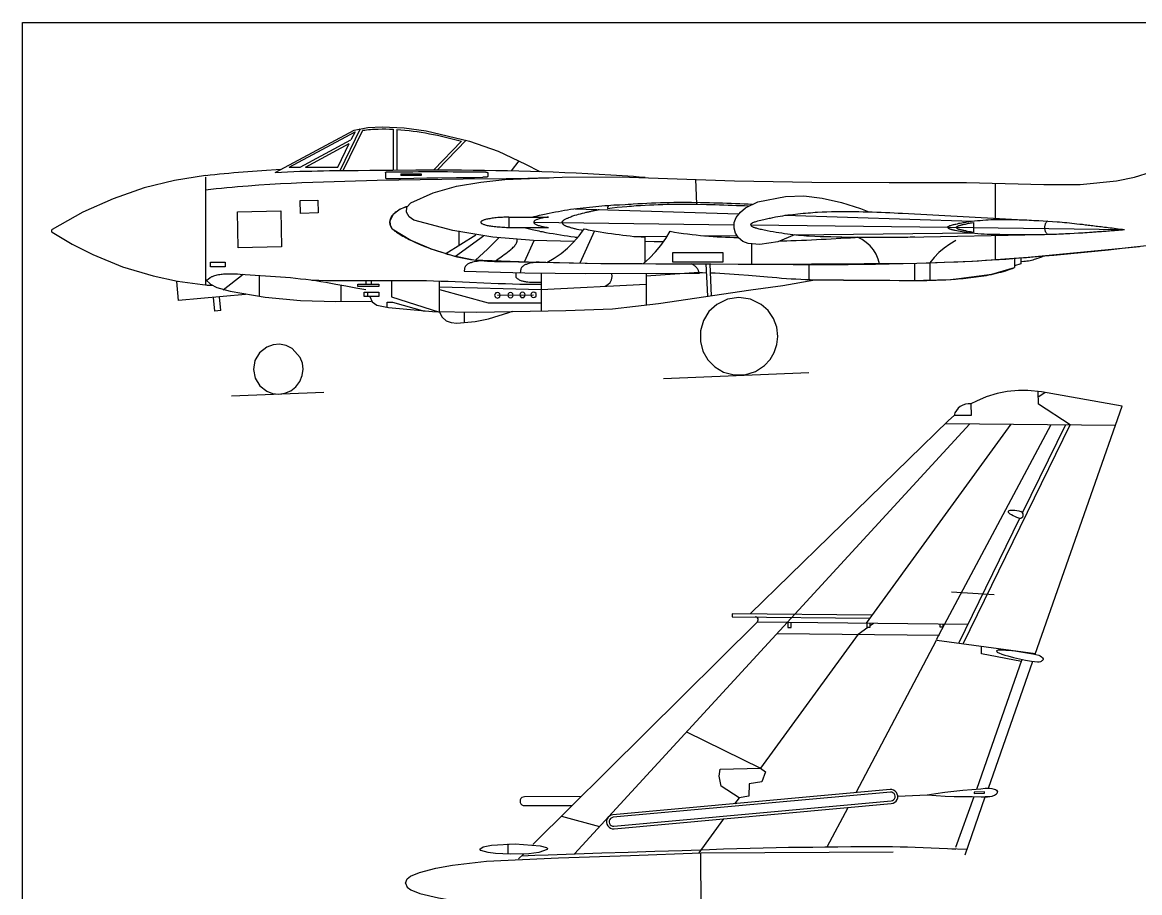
# Model space of a CAD drawing. Header units: inches. Extents: x 17 to 413, y 34 to 164.
# Drawn here: x 72.8 to 97.85, y 144.78 to 164.3 of the extents above; entities that cross this region are included whole.
import ezdxf

# ---------------------------------------------------------------- set-up
doc = ezdxf.new("R2010")
doc.units = ezdxf.units.IN
doc.header["$MEASUREMENT"] = 0
doc.layers.add('Layer 1', color=7, linetype='Continuous')

msp = doc.modelspace()

# ---------------------------------------------------------------- linework, layer by layer
at = {"layer": 'Layer 1', "color": 7}
for points in [[(72.8027, 164.29802), (116.76568, 164.29802), (116.76568, 124.4937), (72.8027, 124.4937), (72.8027, 164.29802), (72.8027, 164.29802)], [(78.46919, 160.93416), (80.24143, 161.88193)], [(78.78728, 161.05317), (80.26307, 161.84515)], [(79.92767, 160.97527), (80.38425, 161.92088)], [(79.99691, 160.97744), (80.43402, 161.8776)], [(80.26307, 161.84515), (80.16786, 161.66338)], [(80.24143, 161.88193), (80.55065, 161.94244), (80.86686, 161.95767), (81.36589, 161.934), (81.86044, 161.86511), (82.83193, 161.63105), (83.46999, 161.40695), (84.08239, 161.12025), (84.40481, 160.95363)], [(80.43402, 161.8776), (80.47947, 161.88409), (80.52274, 161.88842), (80.56602, 161.89275), (80.6093, 161.89492), (80.65258, 161.89924), (80.69586, 161.90141), (80.73914, 161.90358), (80.78241, 161.90574), (80.86681, 161.90791), (80.9512, 161.90791), (81.03559, 161.90574), (81.11998, 161.90141)], [(81.11998, 161.90141), (81.11998, 160.98609)], [(81.20005, 161.89708), (81.20005, 160.98609)], [(81.20005, 161.89708), (81.29093, 161.89059), (81.38182, 161.88193), (81.4727, 161.87328), (81.56575, 161.86029), (81.65664, 161.84947), (81.74752, 161.83433), (81.8384, 161.81918), (81.92929, 161.80187), (82.02017, 161.78456), (82.10889, 161.76508), (82.19978, 161.74561), (82.29066, 161.72397), (82.38155, 161.70233), (82.47243, 161.68069), (82.56115, 161.65689), (82.65204, 161.63309)], [(79.02964, 161.05317), (80.16786, 161.66338)], [(82.02883, 160.99042), (82.65204, 161.63309)], [(82.11106, 160.99042), (82.75374, 161.65473)], [(79.15082, 161.05317), (80.12891, 161.57899)], [(79.87573, 161.05317), (80.12891, 161.57899)], [(83.93524, 161.19599), (83.76429, 160.97095)], [(76.90684, 160.86492), (76.21512, 160.75115), (75.5344, 160.58397), (74.83568, 160.34352), (74.1614, 160.04119), (73.47271, 159.65315)], [(76.90684, 160.86492), (77.01287, 160.87574), (77.11674, 160.88872), (77.22277, 160.89954), (77.3288, 160.91036), (77.43484, 160.91901), (77.54087, 160.92767), (77.75077, 160.94498), (77.96283, 160.96013), (78.1749, 160.97527), (78.59902, 161.0034)], [(78.46919, 160.93416), (78.60984, 160.94065), (78.74833, 160.94714), (78.88682, 160.95147), (79.02315, 160.95796), (79.15731, 160.96013), (79.29148, 160.96445), (79.42347, 160.96878), (79.55547, 160.97095), (79.68747, 160.97311), (79.81731, 160.97528), (79.94714, 160.97745), (80.07698, 160.97745), (80.33448, 160.97961), (80.59199, 160.98178), (81.107, 160.98611), (81.62201, 160.98827), (81.87952, 160.98827), (82.13702, 160.99044), (82.39453, 160.98827), (82.65204, 160.98827), (82.90738, 160.98611), (83.16488, 160.98178), (83.42239, 160.97745), (83.6799, 160.97313), (83.9374, 160.96664), (84.19491, 160.96014), (84.45241, 160.95149), (84.70776, 160.94283), (84.96526, 160.93201), (85.22277, 160.92119), (85.48027, 160.91037), (85.73778, 160.89739), (85.99529, 160.88224), (86.12296, 160.87359), (86.25063, 160.86493), (86.38046, 160.85628), (86.50813, 160.84546), (86.6358, 160.83464), (86.76564, 160.82382)], [(78.78728, 161.05317), (79.02964, 161.05317)], [(79.15082, 161.05317), (79.87573, 161.05317)], [(80.94254, 160.92118), (80.94254, 160.92334), (80.94254, 160.92551), (80.94254, 160.92768), (80.94471, 160.92984), (80.94471, 160.93201), (80.94688, 160.93418), (80.94904, 160.93418), (80.94904, 160.93634), (80.95121, 160.93851), (80.95338, 160.93851), (80.95554, 160.94067), (80.9577, 160.94067), (80.95987, 160.94284), (80.96204, 160.94284), (80.9642, 160.94284), (80.96636, 160.94501), (80.96853, 160.94501), (80.9707, 160.94501), (80.97286, 160.94501), (80.97503, 160.94501), (80.97719, 160.94717), (80.97936, 160.94717), (80.98153, 160.94717), (80.98585, 160.94717), (80.98802, 160.94717), (80.99235, 160.94717), (80.99667, 160.94717), (81.001, 160.94717), (81.00533, 160.94717), (81.00966, 160.94717), (81.01182, 160.94717), (81.01614, 160.94717), (81.02047, 160.94717), (81.0248, 160.94717), (81.02696, 160.94717), (81.02913, 160.94717), (81.0313, 160.94717), (81.03346, 160.94717), (81.03563, 160.94717), (81.0378, 160.94717)], [(80.94254, 160.92118), (80.94254, 160.81731)], [(81.03776, 160.94714), (81.16759, 160.94714), (81.29743, 160.94931), (81.42726, 160.94931), (81.55709, 160.94931), (81.68693, 160.95148), (81.8146, 160.95148), (81.94444, 160.95148), (82.07427, 160.95148), (82.20411, 160.95148), (82.33394, 160.95148), (82.46378, 160.94931), (82.59361, 160.94931), (82.72345, 160.94931), (82.85112, 160.94714), (82.98095, 160.94498), (83.11079, 160.94498)], [(81.28877, 160.89954), (81.28877, 160.86708)], [(81.28877, 160.89954), (81.74752, 160.89954)], [(81.74752, 160.86708), (81.28877, 160.86708)], [(85.16867, 159.38051), (84.26077, 159.4067), (83.35411, 159.48323), (82.45778, 159.62903), (81.5809, 159.86305), (81.47415, 159.93433), (81.41692, 160.04124), (81.42546, 160.15535), (81.51598, 160.24822), (82.01139, 160.47349), (82.53755, 160.62194), (83.07974, 160.71469), (83.62324, 160.77287), (84.909, 160.82375), (86.19544, 160.83055), (88.76726, 160.74374), (90.50164, 160.71102), (92.23648, 160.71036), (93.97128, 160.70604), (95.70555, 160.66231), (96.52106, 160.66455), (97.33809, 160.74231), (97.73644, 160.82631), (98.12229, 160.94936)], [(81.74752, 160.89954), (81.74752, 160.86708)], [(83.11079, 160.94498), (83.11511, 160.94498), (83.11944, 160.94498), (83.12377, 160.94498), (83.13026, 160.94498), (83.13459, 160.94498), (83.13891, 160.94498), (83.1454, 160.94498), (83.14973, 160.94498), (83.16055, 160.94281), (83.17137, 160.94281), (83.17786, 160.94281), (83.18219, 160.94281), (83.18868, 160.94281), (83.19301, 160.94065), (83.19734, 160.94065), (83.20383, 160.94065), (83.20815, 160.93848), (83.21248, 160.93848), (83.21681, 160.93848), (83.22113, 160.93631), (83.2233, 160.93631), (83.22547, 160.93415), (83.22763, 160.93415), (83.2298, 160.93415), (83.23197, 160.93198), (83.23413, 160.92981), (83.23629, 160.92981), (83.23846, 160.92765), (83.23846, 160.92548), (83.24063, 160.92548), (83.24063, 160.92331), (83.24279, 160.92115), (83.24279, 160.91898), (83.24279, 160.91681)], [(83.24279, 160.85842), (83.24279, 160.8541), (83.24279, 160.85193), (83.24062, 160.8476), (83.23845, 160.84544), (83.23845, 160.84327), (83.23629, 160.8411), (83.23196, 160.83894), (83.22979, 160.83677), (83.22763, 160.83461), (83.2233, 160.83244), (83.22113, 160.83027), (83.21681, 160.83027), (83.20815, 160.82811), (83.19949, 160.82594), (83.19084, 160.82594), (83.18218, 160.82594), (83.16271, 160.82377), (83.15189, 160.82377), (83.14323, 160.82377), (83.13458, 160.82594), (83.12809, 160.82594)], [(83.24279, 160.91685), (83.24279, 160.85842)], [(76.90684, 160.83029), (76.90684, 158.41326)], [(76.90684, 160.54466), (77.02586, 160.55765), (77.14704, 160.57063), (77.26605, 160.58361), (77.38723, 160.59443), (77.50625, 160.60525), (77.62742, 160.61607), (77.74644, 160.62473), (77.86762, 160.63555), (78.10781, 160.65286), (78.34801, 160.668), (78.5882, 160.68099), (78.83056, 160.69397), (79.07076, 160.70479), (79.31311, 160.71345), (79.55331, 160.7221), (79.7935, 160.73076), (80.03586, 160.73725), (80.27606, 160.7459), (80.51842, 160.75023), (80.75861, 160.75672), (81.24116, 160.76538), (81.72372, 160.77403), (82.20627, 160.78052), (82.68882, 160.78702), (83.65177, 160.79784), (84.13432, 160.80433), (84.37668, 160.80865), (84.61687, 160.81298)], [(80.94254, 160.81731), (80.94254, 160.81514), (80.94254, 160.81298), (80.94254, 160.81081), (80.94471, 160.81081), (80.94471, 160.80865), (80.94688, 160.80865), (80.94688, 160.80648), (80.94904, 160.80648), (80.94904, 160.80431), (80.95121, 160.80431), (80.95338, 160.80431), (80.95338, 160.80215), (80.95554, 160.80215), (80.9577, 160.80215), (80.95987, 160.80215), (80.95987, 160.79998), (80.96204, 160.79998), (80.9642, 160.79998), (80.96636, 160.79998), (80.96853, 160.79781), (80.9707, 160.79781), (80.97286, 160.79781), (80.97503, 160.79781), (80.97719, 160.79781), (80.97936, 160.79781), (80.98153, 160.79565), (80.98369, 160.79565), (80.98801, 160.79565), (80.99451, 160.79565), (80.99883, 160.79565), (81.00316, 160.79565), (81.00965, 160.79565), (81.01398, 160.79565), (81.02047, 160.79565), (81.0248, 160.79565), (81.02913, 160.79565), (81.03562, 160.79565), (81.03994, 160.79565), (81.04427, 160.79565), (81.05076, 160.79565), (81.05509, 160.79565), (81.05726, 160.79565), (81.05942, 160.79565), (81.06159, 160.79565), (81.06375, 160.79565), (81.06592, 160.79565), (81.06808, 160.79565)], [(81.06805, 160.79567), (81.28011, 160.80001), (81.58234, 160.80545), (81.87249, 160.80951), (82.11869, 160.81301), (82.53597, 160.81842), (82.94097, 160.82246), (83.12812, 160.82601)], [(87.89737, 160.78053), (87.92117, 160.22009)], [(94.612, 160.69397), (94.612, 159.90633)], [(90.11538, 159.53631), (89.73873, 159.37707), (89.33628, 159.31343), (89.07847, 159.34163), (88.95869, 159.38778), (88.85607, 159.46625), (88.79054, 159.56887), (88.75921, 159.68642), (88.76458, 159.80754), (88.80916, 159.92087), (88.90091, 160.04155), (89.01686, 160.13887), (89.29065, 160.26989), (89.91211, 160.39), (90.32554, 160.40536), (90.73641, 160.35716), (91.17061, 160.25797), (91.59565, 160.12533), (91.77943, 160.04915)], [(79.03397, 160.30015), (79.42564, 160.31097), (79.43429, 160.0275), (79.04263, 160.01452), (79.03397, 160.30015), (79.03397, 160.30015)], [(81.44024, 160.17032), (81.40346, 160.1595), (81.36667, 160.14651), (81.33205, 160.13353), (81.29526, 160.11622), (81.27795, 160.10756), (81.2628, 160.09891), (81.24549, 160.09025), (81.22818, 160.07943), (81.21087, 160.06862), (81.19572, 160.0578), (81.18057, 160.04698), (81.16326, 160.03399), (81.14812, 160.02101), (81.13513, 160.00803), (81.11998, 159.99504), (81.107, 159.9799), (81.09402, 159.96691), (81.0832, 159.9496), (81.07238, 159.93446), (81.06372, 159.91715), (81.05507, 159.89983), (81.04858, 159.88036), (81.04425, 159.86088), (81.03992, 159.84141), (81.03776, 159.82194), (81.03776, 159.80246), (81.03992, 159.78515), (81.03992, 159.77433), (81.04209, 159.76567), (81.04641, 159.74836), (81.05507, 159.73105), (81.06373, 159.71374), (81.07238, 159.69859), (81.0832, 159.68345), (81.09618, 159.6683), (81.10917, 159.65532), (81.12432, 159.64233), (81.13946, 159.62935), (81.15677, 159.61637), (81.17409, 159.60555), (81.1914, 159.59257), (81.22602, 159.57093), (81.26281, 159.54929), (81.29743, 159.52765), (81.33422, 159.50601), (81.36884, 159.48654), (81.40562, 159.46706), (81.44025, 159.44975), (81.47487, 159.43028), (81.50949, 159.41296), (81.54412, 159.39565), (81.61552, 159.3632), (81.68477, 159.3329), (81.75401, 159.30261), (81.82326, 159.27448), (81.89467, 159.24851), (81.96391, 159.22255), (82.03532, 159.19658), (82.10673, 159.17278), (82.17814, 159.14897), (82.25172, 159.12734), (82.32529, 159.10353), (82.39886, 159.08406), (82.47244, 159.06242), (82.54817, 159.04294), (82.62391, 159.02563), (82.69965, 159.01049), (82.77538, 158.99534), (82.85112, 158.98236), (82.92686, 158.97154), (83.00476, 158.96288), (83.0805, 158.95639), (83.1584, 158.9499), (83.23413, 158.94557), (83.31203, 158.94125), (83.38777, 158.93692), (83.46567, 158.93475), (83.61931, 158.93259), (83.92875, 158.92826), (84.23603, 158.92177), (84.5433, 158.91744), (85.16002, 158.90446), (85.46729, 158.89797), (85.77457, 158.89364), (86.08185, 158.88931), (86.39129, 158.88714), (86.69856, 158.88714), (87.00584, 158.88498), (87.62255, 158.88498), (88.23927, 158.88065), (88.85382, 158.87848), (89.47054, 158.87416), (90.08509, 158.87199), (90.39453, 158.86983), (90.70181, 158.86983), (91.00908, 158.86983), (91.31636, 158.87199), (91.6258, 158.87416), (91.93307, 158.87848), (92.24035, 158.88281), (92.54979, 158.8893), (92.85707, 158.89796), (93.16434, 158.90661), (93.47378, 158.91743), (93.78106, 158.93042), (93.9347, 158.93691), (94.08833, 158.94556), (94.24197, 158.95422), (94.39561, 158.96287), (94.54925, 158.97153), (94.70289, 158.98235), (94.85652, 158.991), (95.01016, 159.00182), (95.1638, 159.01481), (95.31744, 159.02563), (95.62255, 159.05159), (95.92983, 159.07972), (96.2371, 159.10785), (96.54221, 159.13815), (96.84949, 159.16844), (97.15677, 159.2009), (97.46188, 159.23336), (98.07643, 159.30044)], [(81.44024, 160.17032), (81.27083, 160.10708), (81.11877, 159.99048), (81.04143, 159.83829), (81.04871, 159.75441), (81.09618, 159.6683), (81.51607, 159.41117), (81.96978, 159.21621), (82.44437, 159.0731), (82.92686, 158.97154), (84.34991, 158.91711), (85.77457, 158.89364), (89.31594, 158.87294), (92.85707, 158.89796), (94.10794, 158.94554), (95.35651, 159.03099), (97.84834, 159.27125)], [(84.23169, 159.93229), (84.27497, 159.94311), (84.31609, 159.95177), (84.35504, 159.96259), (84.39615, 159.97124), (84.43294, 159.9799), (84.47189, 159.98855), (84.50868, 159.99721), (84.54546, 160.0037), (84.58009, 160.01236), (84.61471, 160.01885), (84.68395, 160.03399), (84.7532, 160.04698), (84.82028, 160.05996), (84.88953, 160.07294), (84.95661, 160.08376), (85.02585, 160.09458), (85.0951, 160.1054), (85.16651, 160.11406), (85.23575, 160.12488), (85.37857, 160.14219), (85.51922, 160.15733), (85.59063, 160.16383), (85.65988, 160.17032), (85.72912, 160.17681), (85.79837, 160.1833), (85.86545, 160.18763), (85.93253, 160.19412), (85.99961, 160.19845), (86.06453, 160.20277), (86.12945, 160.2071), (86.19437, 160.20927), (86.32204, 160.21576), (86.44971, 160.22225)], [(84.909, 159.81761), (84.909, 159.82626), (84.91117, 159.83275), (84.91549, 159.83708), (84.91982, 159.84357), (84.92631, 159.85006), (84.93064, 159.85439), (84.93929, 159.86088), (84.94579, 159.86521), (84.96093, 159.87387), (84.97608, 159.88252), (84.99123, 159.89118), (85.00638, 159.89767), (85.02152, 159.90416), (85.03451, 159.91065), (85.04533, 159.91714), (85.05831, 159.92147), (85.08211, 159.93229), (85.10375, 159.94094), (85.12539, 159.9496), (85.14487, 159.95825), (85.18814, 159.97124), (85.23142, 159.98422), (85.2747, 159.9972), (85.31798, 160.00802), (85.36126, 160.01884), (85.40454, 160.0275), (85.44349, 160.03832), (85.46513, 160.04264), (85.4846, 160.04697), (85.50191, 160.0513), (85.52139, 160.05563), (85.5387, 160.05995), (85.55385, 160.06428), (85.57116, 160.06861), (85.57765, 160.07077), (85.57981, 160.07077), (85.58198, 160.07077), (85.58414, 160.07077), (85.58414, 160.07294), (85.58847, 160.07294), (85.59064, 160.07294), (85.59496, 160.07511), (85.59929, 160.07511), (85.60578, 160.07727), (85.61227, 160.07727), (85.62093, 160.07944), (85.63175, 160.0816), (85.64473, 160.08377), (85.65772, 160.08594), (85.66421, 160.0881), (85.67286, 160.09027), (85.68152, 160.09244), (85.69018, 160.0946), (85.70099, 160.0946), (85.70965, 160.09677), (85.72047, 160.09894), (85.73345, 160.1011)], [(85.1968, 160.11838), (88.8668, 160.0037)], [(85.91955, 160.12704), (86.02991, 160.14002), (86.1381, 160.15084), (86.24846, 160.16166), (86.3545, 160.17032), (86.40859, 160.17464), (86.46053, 160.17897), (86.5644, 160.18763), (86.6661, 160.19412), (86.76564, 160.20061), (86.86518, 160.20494), (86.96472, 160.20926), (87.0621, 160.21359), (87.16164, 160.21576), (87.25901, 160.21792), (87.35639, 160.22009), (87.45593, 160.22009), (87.55331, 160.22226), (87.75022, 160.22009), (87.94714, 160.21792), (88.14189, 160.21576), (88.23927, 160.21359), (88.33664, 160.21142), (88.43185, 160.2071), (88.52923, 160.20493), (88.62444, 160.2006), (88.71749, 160.19844), (88.8127, 160.19411), (88.90575, 160.19194), (88.99664, 160.18762), (89.08752, 160.18329)], [(85.94552, 160.17248), (85.9282, 160.16383), (85.91955, 160.14219)], [(85.91955, 160.14219), (85.91955, 160.12704)], [(86.38912, 160.21792), (86.44322, 160.22225), (86.49515, 160.22657), (86.60118, 160.23307), (86.70505, 160.23956), (86.80675, 160.24605), (86.90846, 160.25038), (87.008, 160.2547), (87.10754, 160.25687), (87.20708, 160.2612), (87.30878, 160.2612), (87.40832, 160.26336), (87.50786, 160.26553), (87.60957, 160.26553), (87.80865, 160.26336), (88.00989, 160.2612), (88.20897, 160.25687), (88.30851, 160.2547), (88.40589, 160.25254), (88.50326, 160.24821), (88.60064, 160.24604), (88.69802, 160.24172), (88.79323, 160.23955), (88.88844, 160.23522), (88.98365, 160.2309), (89.0767, 160.22657), (89.16975, 160.2244)], [(77.62742, 160.04698), (78.59686, 160.06862), (78.61417, 159.26366), (77.64474, 159.24202), (77.62742, 160.04698), (77.62742, 160.04698)], [(83.71235, 159.93229), (83.67557, 159.93229), (83.63878, 159.93013), (83.602, 159.92796), (83.56521, 159.92579), (83.52842, 159.92363), (83.4938, 159.92146), (83.46134, 159.91929), (83.42888, 159.91497), (83.39642, 159.9128), (83.36613, 159.90847), (83.33583, 159.90415), (83.3077, 159.89982), (83.28174, 159.89549), (83.25577, 159.89116), (83.23197, 159.88684), (83.21033, 159.88251), (83.18869, 159.87602), (83.17138, 159.87169), (83.15406, 159.86737), (83.13892, 159.86087), (83.12377, 159.85438), (83.11295, 159.85006), (83.10213, 159.84356), (83.09347, 159.83707), (83.08915, 159.83275), (83.08482, 159.82625), (83.08049, 159.81976), (83.08049, 159.81327), (83.08266, 159.80894), (83.08699, 159.80245), (83.09131, 159.79596), (83.09997, 159.78947), (83.10863, 159.78514), (83.11945, 159.77865), (83.13243, 159.77432), (83.14758, 159.76783), (83.16272, 159.76351), (83.1822, 159.75701), (83.20167, 159.75269), (83.22331, 159.7462), (83.24712, 159.74187), (83.27092, 159.73754), (83.29689, 159.73321), (83.32502, 159.72889), (83.35315, 159.72456), (83.38344, 159.72239), (83.4159, 159.71807), (83.44836, 159.7159), (83.48082, 159.71157), (83.51544, 159.70941), (83.55006, 159.70724), (83.58685, 159.70507), (83.62364, 159.70291), (83.66042, 159.70074), (83.69721, 159.70074), (83.73616, 159.69858), (83.77295, 159.69858), (83.8119, 159.69858), (83.85085, 159.69858), (83.88764, 159.69858), (83.92659, 159.69858), (83.96554, 159.69858)], [(83.71235, 159.93229), (83.71235, 159.69859)], [(83.71235, 159.93229), (84.59956, 159.93229)], [(84.59956, 159.93229), (84.56927, 159.92796), (84.53897, 159.92364), (84.51084, 159.91931), (84.48271, 159.91498), (84.45674, 159.90849), (84.43294, 159.90417), (84.4113, 159.89767), (84.38966, 159.89335), (84.37019, 159.88686), (84.35071, 159.88036), (84.33556, 159.87387), (84.32042, 159.86738), (84.30743, 159.86089), (84.29661, 159.8544), (84.28796, 159.84791), (84.2793, 159.84141), (84.27497, 159.83276), (84.27065, 159.82627), (84.26848, 159.81978), (84.26848, 159.81328), (84.27065, 159.80463), (84.27497, 159.79814), (84.2793, 159.79165), (84.28796, 159.78515), (84.29661, 159.77866), (84.30743, 159.77217), (84.32042, 159.76352), (84.33556, 159.75702), (84.35071, 159.7527), (84.37019, 159.74621), (84.38966, 159.73971), (84.4113, 159.73322), (84.43294, 159.7289), (84.45674, 159.7224), (84.48271, 159.71808), (84.51084, 159.71375), (84.53897, 159.70726), (84.56927, 159.70293), (84.59956, 159.6986)], [(89.13513, 159.76567), (89.13729, 159.76784), (89.13729, 159.77217), (89.13946, 159.77866), (89.14595, 159.78299), (89.15028, 159.78948), (89.15893, 159.7938), (89.16543, 159.79813), (89.18274, 159.80679), (89.20221, 159.81544), (89.21952, 159.82193), (89.23683, 159.82843), (89.25631, 159.83492), (89.29093, 159.84574), (89.32556, 159.85439), (89.36018, 159.86305), (89.39264, 159.86954), (89.4251, 159.87819), (89.45539, 159.88469), (89.48785, 159.89334), (89.51598, 159.89983), (89.54627, 159.90632), (89.57441, 159.91065), (89.63067, 159.92363), (89.68693, 159.93445), (89.74103, 159.94311), (89.79729, 159.95393), (89.85139, 159.96258), (89.90765, 159.97124), (89.96607, 159.9799), (90.08076, 159.99288), (90.19329, 160.00586), (90.25171, 160.01235), (90.30797, 160.01668), (90.36423, 160.02101), (90.41833, 160.02533), (90.47243, 160.02966), (90.52653, 160.03399), (90.57846, 160.03831), (90.63256, 160.04048), (90.73643, 160.04697), (90.83813, 160.04914), (90.942, 160.05347), (91.0437, 160.05563), (91.14541, 160.05563), (91.24928, 160.0578), (91.35098, 160.05563), (91.45485, 160.05563), (91.55655, 160.05347), (91.65826, 160.0513), (91.75996, 160.04913), (91.8595, 160.04697), (91.95904, 160.04264), (92.05858, 160.04047), (92.15596, 160.03615), (92.25117, 160.03182), (92.34638, 160.02749), (92.44159, 160.02317), (92.53464, 160.01884)], [(89.90981, 159.97124), (94.09915, 159.83925)], [(92.53464, 160.01885), (95.52733, 159.85656)], [(93.55168, 159.70725), (93.55168, 159.70942), (93.55384, 159.71374), (93.55601, 159.71807), (93.56034, 159.72024), (93.56467, 159.7224), (93.56899, 159.72673), (93.57765, 159.73106), (93.59929, 159.73971), (93.61876, 159.7462), (93.63824, 159.7527), (93.65988, 159.75702), (93.67935, 159.76351), (93.69666, 159.76784), (93.71614, 159.77217), (93.73345, 159.7765), (93.76807, 159.78299), (93.80053, 159.79164), (93.83299, 159.79813), (93.86545, 159.80463), (93.89574, 159.80895), (93.9585, 159.81977), (94.02125, 159.83059), (94.08617, 159.83925), (94.15109, 159.84574), (94.216, 159.85223), (94.27876, 159.85872), (94.34151, 159.86305), (94.4021, 159.86738), (94.46053, 159.86954), (94.51895, 159.87387), (94.57738, 159.87604), (94.6358, 159.87604), (94.69206, 159.8782), (94.80892, 159.8782), (94.92577, 159.8782), (95.04045, 159.87604), (95.15514, 159.87171), (95.2114, 159.86954), (95.26767, 159.86738), (95.32176, 159.86738), (95.37586, 159.86305), (95.42996, 159.86088), (95.48406, 159.85872), (95.59009, 159.85439), (95.69396, 159.8479), (95.79783, 159.84141), (95.90169, 159.83491), (96.00556, 159.82626), (96.05966, 159.82193), (96.11376, 159.8176), (96.16785, 159.81328), (96.22195, 159.80679), (96.27821, 159.80246), (96.33448, 159.79597), (96.39074, 159.78948), (96.44916, 159.78298), (96.50975, 159.77649), (96.57251, 159.77), (96.6028, 159.76567), (96.63526, 159.76135), (96.66772, 159.75702), (96.70234, 159.75269), (96.7348, 159.74837), (96.76942, 159.74404), (96.80405, 159.73971), (96.84083, 159.73539), (96.87546, 159.73106), (96.91224, 159.72673), (96.95119, 159.72241), (96.99014, 159.71808), (97.02909, 159.71375), (97.06804, 159.70726), (97.10916, 159.70293), (97.15027, 159.69644), (97.19355, 159.69211), (97.23683, 159.68779), (97.28011, 159.6813), (97.32555, 159.6748), (97.37099, 159.67048), (97.4186, 159.66399), (97.4662, 159.65749), (97.51597, 159.651)], [(95.78484, 159.84357), (95.77402, 159.83059), (95.7632, 159.81977), (95.75454, 159.80679), (95.74805, 159.79164), (95.7394, 159.77866), (95.73507, 159.76351), (95.72858, 159.74836), (95.72641, 159.73322), (95.72425, 159.71807), (95.72209, 159.70292), (95.72209, 159.68561), (95.72425, 159.67046), (95.72641, 159.65532), (95.72858, 159.64017), (95.73507, 159.62502), (95.7394, 159.60988), (95.74805, 159.59473), (95.75454, 159.58175), (95.7632, 159.56876), (95.77402, 159.55578), (95.78484, 159.54496)], [(73.47271, 159.65315), (73.45972, 159.64017), (73.45323, 159.6207), (73.45972, 159.60338), (73.47271, 159.5904)], [(73.47271, 159.5904), (73.92101, 159.32517), (74.38566, 159.08981), (75.04864, 158.81978), (75.73413, 158.6135), (76.2838, 158.49695), (76.84048, 158.42072), (76.90684, 158.41326)], [(82.58712, 159.6207), (82.58712, 159.29395)], [(83.71235, 159.69859), (84.59956, 159.69859)], [(84.06291, 159.69859), (84.07373, 159.69643), (84.08671, 159.6921), (84.0997, 159.68777), (84.11268, 159.68345), (84.12566, 159.68128), (84.14081, 159.67695), (84.17111, 159.6683), (84.2014, 159.66181), (84.23602, 159.65315), (84.27065, 159.6445), (84.30743, 159.63584), (84.34422, 159.62935), (84.38317, 159.62069), (84.42212, 159.61204), (84.46107, 159.60555), (84.5433, 159.58824), (84.62553, 159.57309), (84.70776, 159.56011), (84.78782, 159.54496), (84.86789, 159.53198), (84.94795, 159.51899), (85.02585, 159.50817), (85.10375, 159.49735), (85.17949, 159.48653), (85.25739, 159.47572)], [(84.26848, 159.81544), (88.75644, 159.76135)], [(84.56061, 158.91528), (84.72507, 159.01049), (84.88087, 159.11868), (85.02802, 159.23769), (85.16218, 159.37185), (85.28769, 159.51467), (85.40021, 159.66614)], [(84.909, 159.81761), (84.909, 159.80895), (84.909, 159.8003), (84.91117, 159.7938), (84.91333, 159.78731), (84.9155, 159.78299), (84.91767, 159.77866), (84.92416, 159.77217), (84.93281, 159.76784), (84.93931, 159.76135), (84.9458, 159.75702), (84.95445, 159.75053), (84.96311, 159.7462), (84.97393, 159.74188), (84.98258, 159.73755), (84.9934, 159.73106), (85.00639, 159.72673), (85.01937, 159.7224), (85.03235, 159.71808), (85.0475, 159.71375), (85.06265, 159.70942), (85.0778, 159.70293), (85.09511, 159.69861), (85.11458, 159.69428), (85.13189, 159.68995), (85.15137, 159.68346), (85.17301, 159.67913), (85.19248, 159.67481), (85.21412, 159.67048), (85.23576, 159.66399), (85.2812, 159.65533), (85.32881, 159.64451), (85.37858, 159.63369)], [(85.63391, 159.62286), (85.305, 158.90013)], [(85.40021, 159.66614), (85.44349, 159.65748), (85.48893, 159.64883), (85.57765, 159.63368), (85.66853, 159.61637), (85.75725, 159.60122), (85.84381, 159.58824), (85.93037, 159.57309), (86.01476, 159.56011), (86.09915, 159.54929), (86.18355, 159.53847), (86.26578, 159.52765), (86.35017, 159.51683), (86.43023, 159.50817), (86.51246, 159.49952), (86.59469, 159.49303), (86.67476, 159.48654), (86.75698, 159.48005)], [(86.72669, 158.88715), (86.86734, 159.01265), (86.99934, 159.14897), (87.12052, 159.29612), (87.22872, 159.44975), (87.32609, 159.6142)], [(87.32609, 159.6142), (87.4278, 159.59689), (87.52517, 159.58175), (87.62471, 159.5666), (87.71993, 159.55362), (87.8173, 159.5428), (87.91252, 159.53198), (88.00556, 159.52116), (88.10078, 159.5125), (88.19382, 159.50385), (88.28904, 159.49736), (88.38208, 159.49086), (88.4773, 159.48654), (88.57034, 159.48221), (88.66339, 159.47788), (88.75861, 159.47356), (88.85165, 159.47139)], [(89.13513, 159.76567), (89.13513, 159.75918), (89.13729, 159.75269), (89.13729, 159.74836), (89.13946, 159.7462), (89.13946, 159.74187), (89.14162, 159.7397), (89.14595, 159.73538), (89.1546, 159.72672), (89.16542, 159.72023), (89.17841, 159.71374), (89.1849, 159.71157), (89.19139, 159.70725), (89.19788, 159.70508), (89.20654, 159.70291), (89.21519, 159.69859), (89.22385, 159.69642), (89.23467, 159.69209), (89.24549, 159.68993), (89.25631, 159.68776), (89.26713, 159.68343), (89.29093, 159.67694), (89.31906, 159.67045), (89.34719, 159.66396), (89.37532, 159.65747), (89.40562, 159.65097), (89.43808, 159.64448), (89.47053, 159.63799), (89.50299, 159.6315), (89.57007, 159.61852), (89.63716, 159.6077), (89.70207, 159.59471), (89.76699, 159.5839), (89.83191, 159.57524), (89.89466, 159.56442), (89.95742, 159.55576), (90.02017, 159.54927), (90.08076, 159.54062), (90.14351, 159.53413), (90.2041, 159.52763), (90.26469, 159.52331), (90.32528, 159.51682), (90.38587, 159.51249), (90.44646, 159.51032), (90.56764, 159.50383), (90.68882, 159.4995), (90.81, 159.49518), (90.93334, 159.49301), (91.05668, 159.49084), (91.18003, 159.48868), (91.42888, 159.48435), (91.55222, 159.48435), (91.67556, 159.48218), (91.79891, 159.48218), (91.92009, 159.48002), (92.04127, 159.48002), (92.09969, 159.48002), (92.15812, 159.48002), (92.21654, 159.48002), (92.27497, 159.48002), (92.33123, 159.48218), (92.38749, 159.48218), (92.44375, 159.48218), (92.49785, 159.48218), (92.55195, 159.48435), (92.60605, 159.48435), (92.65798, 159.48435), (92.70992, 159.48652), (92.76185, 159.48652), (92.81162, 159.48868)], [(89.13729, 159.75702), (93.55168, 159.70725)], [(93.55168, 159.70725), (97.51597, 159.65099)], [(93.55168, 159.70725), (93.55168, 159.70292), (93.55168, 159.70076), (93.55384, 159.69427), (93.55601, 159.6921), (93.55817, 159.68993), (93.5625, 159.68561), (93.56899, 159.68128), (93.57548, 159.67695), (93.58197, 159.67263), (93.59063, 159.67046), (93.60145, 159.66613), (93.61227, 159.66397), (93.62525, 159.65964), (93.63824, 159.65531), (93.65338, 159.65314), (93.66853, 159.64882), (93.68584, 159.64449), (93.70315, 159.64016), (93.72046, 159.638), (93.75725, 159.62934), (93.7962, 159.62285), (93.83299, 159.61636), (93.87194, 159.60987), (93.90873, 159.60338), (93.94551, 159.59688), (93.9823, 159.59039), (94.01908, 159.58607), (94.08833, 159.57741), (94.15974, 159.56876), (94.22898, 159.56226), (94.29823, 159.55794), (94.36748, 159.55361), (94.43672, 159.55144), (94.50597, 159.54928), (94.57521, 159.54711), (94.71587, 159.54494), (94.85868, 159.54278), (94.99934, 159.54061), (95.07075, 159.54061), (95.13999, 159.53844), (95.20924, 159.53844), (95.27848, 159.53844), (95.34557, 159.53844), (95.41048, 159.53844), (95.4754, 159.54061), (95.53815, 159.54061), (95.59874, 159.54061), (95.65933, 159.54278), (95.71776, 159.54278), (95.77402, 159.54494), (95.83028, 159.54711), (95.88438, 159.54711), (95.93848, 159.54928), (95.99041, 159.55144), (96.04235, 159.55361), (96.09212, 159.55578), (96.14405, 159.55794), (96.19382, 159.56011), (96.2912, 159.5666), (96.38641, 159.57093), (96.48378, 159.57742), (96.53139, 159.57959), (96.579, 159.58175), (96.62877, 159.58608), (96.6807, 159.58825), (96.73264, 159.59257), (96.76077, 159.59474), (96.7889, 159.59691), (96.81703, 159.59907), (96.84516, 159.60124), (96.87545, 159.6034), (96.90575, 159.60557), (96.93604, 159.60774), (96.96634, 159.6099), (96.9988, 159.61207), (97.03342, 159.61424), (97.06804, 159.6164), (97.10266, 159.61857), (97.13945, 159.6229), (97.17624, 159.62506), (97.21519, 159.62723), (97.25414, 159.63156), (97.29309, 159.63372), (97.33637, 159.63805), (97.37965, 159.64022), (97.42292, 159.64454), (97.46837, 159.64887), (97.51597, 159.65104)], [(93.74643, 159.70292), (93.74643, 159.70725), (93.7486, 159.70942), (93.7486, 159.71158), (93.75076, 159.71375), (93.75293, 159.71592), (93.75509, 159.71808), (93.75942, 159.72025), (93.76158, 159.72241), (93.76808, 159.72458), (93.77457, 159.72891), (93.78971, 159.7354), (93.8027, 159.73973), (93.81785, 159.74405), (93.83083, 159.74838), (93.84598, 159.75271), (93.85896, 159.75703), (93.87194, 159.7592), (93.88493, 159.76353), (93.89791, 159.76569), (93.91089, 159.77002), (93.92388, 159.77219), (93.93686, 159.77435), (93.94768, 159.77652), (93.97148, 159.78301), (93.99529, 159.78734), (94.01693, 159.79167), (94.03856, 159.79816), (94.0602, 159.80248), (94.08184, 159.80465), (94.12512, 159.81331)], [(93.74643, 159.70292), (93.74643, 159.70076), (93.74643, 159.69859), (93.74643, 159.69642), (93.7486, 159.69426), (93.7486, 159.69209), (93.7486, 159.68992), (93.75076, 159.68776), (93.75509, 159.68343), (93.75942, 159.68126), (93.76591, 159.67694), (93.77024, 159.67477), (93.77673, 159.67044), (93.78105, 159.67044), (93.78538, 159.66828), (93.78755, 159.66611), (93.79187, 159.66611), (93.7962, 159.66394), (93.80269, 159.66178), (93.80702, 159.66178), (93.81135, 159.65961), (93.81784, 159.65744), (93.82217, 159.65528), (93.83515, 159.65311), (93.84597, 159.65095), (93.85895, 159.64662), (93.8741, 159.64445), (93.88708, 159.64013), (93.90223, 159.63796), (93.91738, 159.63363), (93.93253, 159.63147), (93.94984, 159.62714), (93.96498, 159.62497), (93.99744, 159.61848), (94.0299, 159.61199), (94.06236, 159.60766), (94.09482, 159.60117), (94.12511, 159.59684)], [(94.12512, 159.81328), (94.12512, 159.59689)], [(82.29932, 159.11219), (82.9723, 159.53631)], [(82.51138, 159.0516), (83.14541, 159.51034)], [(82.9658, 158.96721), (83.23413, 159.20956), (83.48947, 159.46706)], [(83.39426, 158.93692), (83.43105, 158.96288), (83.46567, 158.98668), (83.53708, 159.03862), (83.5717, 159.06458), (83.60849, 159.09055), (83.64311, 159.11652), (83.6799, 159.14465), (83.71668, 159.17494), (83.75563, 159.20523), (83.77294, 159.22038), (83.79242, 159.23769), (83.80973, 159.255), (83.82704, 159.27231), (83.84219, 159.28963), (83.85517, 159.30694), (83.86816, 159.32641), (83.87465, 159.33507), (83.87898, 159.34589), (83.8833, 159.35454), (83.88763, 159.36536), (83.8898, 159.37618), (83.89412, 159.387), (83.89629, 159.39565), (83.89629, 159.40647), (83.89846, 159.41729), (83.89846, 159.43028)], [(84.06507, 158.9261), (84.27714, 159.40431)], [(85.1968, 159.48437), (85.26388, 159.48437)], [(86.54059, 159.49736), (87.26334, 159.50601)], [(86.75698, 159.48005), (86.75698, 158.91311)], [(86.75698, 159.38916), (86.96905, 159.387), (87.18328, 159.38267)], [(88.08563, 159.5125), (88.81703, 159.52116)], [(89.79296, 159.39565), (89.85571, 159.39782), (89.9163, 159.39999), (90.03532, 159.40431), (90.15217, 159.40864), (90.26902, 159.41297), (90.38154, 159.41729), (90.49623, 159.42379), (90.60659, 159.42811), (90.71695, 159.4346), (90.82731, 159.43893), (90.9355, 159.44542), (91.1519, 159.45841), (91.36829, 159.46923), (91.47648, 159.47572), (91.58684, 159.48437)], [(89.79729, 159.39565), (89.87086, 159.39782), (89.94227, 159.39782)], [(90.11105, 159.53414), (94.09915, 159.57525)], [(92.01963, 158.88066), (91.98933, 158.99101), (91.94389, 159.09704), (91.8833, 159.19658), (91.81189, 159.2853), (91.72533, 159.3632), (91.63012, 159.42811), (91.52842, 159.48005)], [(92.63418, 159.48437), (95.65933, 159.5428)], [(93.72912, 159.40431), (93.59712, 159.32641), (93.47161, 159.23553), (93.35476, 159.13599), (93.24873, 159.02563), (93.15135, 158.90662)], [(94.612, 159.52332), (94.612, 158.97586)], [(87.39101, 159.13599), (88.50976, 159.13599), (88.50976, 158.92177), (87.39101, 158.92177), (87.39101, 159.13599), (87.39101, 159.13599)], [(89.15677, 158.87633), (89.15677, 159.32641)], [(77.02153, 158.92393), (77.34828, 158.92393), (77.34828, 158.8179), (77.02153, 158.8179), (77.02153, 158.92393), (77.02153, 158.92393)], [(83.13026, 158.95206), (83.0978, 158.9499), (83.06534, 158.94773), (83.03289, 158.9434), (83.00043, 158.93908), (82.9658, 158.93258), (82.93335, 158.92609), (82.89872, 158.9196), (82.88141, 158.91311), (82.8641, 158.90878), (82.84679, 158.90229), (82.82948, 158.8958), (82.81433, 158.88931), (82.79918, 158.88282), (82.78403, 158.87416), (82.77105, 158.86334), (82.75807, 158.85252), (82.74725, 158.8417), (82.73859, 158.82872), (82.73427, 158.82223), (82.72994, 158.81574), (82.72345, 158.80059), (82.71912, 158.78328), (82.71479, 158.76597), (82.71263, 158.75082), (82.71046, 158.73351), (82.71046, 158.7162)], [(84.3875, 158.92177), (84.35504, 158.9196), (84.32258, 158.91744), (84.29012, 158.91311), (84.25766, 158.90878), (84.22304, 158.90229), (84.19058, 158.8958), (84.15596, 158.88714), (84.13865, 158.88282), (84.12134, 158.87849), (84.10402, 158.872), (84.08671, 158.86551), (84.07156, 158.85901), (84.05642, 158.85036), (84.04127, 158.8417), (84.02829, 158.83305), (84.01747, 158.82223), (84.00448, 158.81141), (83.99583, 158.79843), (83.9915, 158.79193), (83.98717, 158.78328), (83.98068, 158.76813), (83.97636, 158.75298), (83.97203, 158.73567), (83.96986, 158.71836), (83.96986, 158.70322), (83.9677, 158.68591)], [(87.97094, 158.68591), (87.97094, 158.69456), (87.97094, 158.70105), (87.96878, 158.70971), (87.96661, 158.71837), (87.96229, 158.73351), (87.95363, 158.75082), (87.94498, 158.76597), (87.93632, 158.77895), (87.92334, 158.7941), (87.91252, 158.80708), (87.89953, 158.8179), (87.88655, 158.83089), (87.87357, 158.84171), (87.86058, 158.85036), (87.84544, 158.86118), (87.83245, 158.86767), (87.8173, 158.87633), (87.80216, 158.88282)], [(88.12891, 158.88282), (88.16137, 158.15793)], [(88.21763, 158.88282), (88.25009, 158.15793)], [(90.4378, 158.86984), (90.4378, 158.53227)], [(92.80946, 158.8958), (92.80946, 158.51063)], [(93.15135, 158.90662), (93.15135, 158.51496)], [(95.04694, 159.00616), (95.04694, 158.80059)], [(95.04694, 159.00616), (95.04694, 158.80059)], [(95.18976, 158.88282), (95.04694, 158.83738)], [(95.18976, 158.93692), (95.25901, 158.94341), (95.29363, 158.94557), (95.32825, 158.9499), (95.36288, 158.95423), (95.3975, 158.96072), (95.42996, 158.96721), (95.46458, 158.97587), (95.49704, 158.98669), (95.5295, 158.99534), (95.59441, 159.01914), (95.6615, 159.04078), (95.69396, 159.0516), (95.72641, 159.06026)], [(95.18976, 159.01698), (95.18976, 158.88282)], [(76.92199, 158.51496), (76.93497, 158.52145), (76.94579, 158.52795), (76.96959, 158.54309), (77.0172, 158.57555), (77.041, 158.58853), (77.05399, 158.59719), (77.06697, 158.60152), (77.09294, 158.61234), (77.1189, 158.62315), (77.14487, 158.62965), (77.173, 158.63614), (77.20113, 158.64263), (77.22926, 158.64696), (77.2574, 158.64912), (77.28553, 158.65345), (77.31582, 158.65562), (77.34395, 158.65778), (77.40021, 158.65995), (77.45648, 158.66212), (77.5149, 158.65995), (77.57116, 158.65995), (77.62742, 158.65562), (77.68585, 158.65346), (77.79837, 158.6448), (78.02559, 158.62965), (78.2528, 158.61451), (78.48001, 158.59936), (78.59253, 158.5907), (78.70505, 158.58205), (78.81758, 158.57339), (78.9301, 158.56257), (79.04263, 158.54959), (79.15515, 158.53661), (79.26767, 158.52146), (79.38236, 158.50631), (79.49488, 158.489), (79.60741, 158.46953), (79.71993, 158.45005), (79.83245, 158.43058), (80.05534, 158.38946), (80.28038, 158.34619), (80.50543, 158.30507)], [(77.30717, 158.3029), (77.75293, 158.64912)], [(78.10998, 158.62316), (78.10998, 158.15576)], [(82.71046, 158.7162), (84.0694, 158.68374), (85.42834, 158.6686), (87.98753, 158.67076)], [(83.86816, 158.68807), (83.86816, 158.58204)], [(83.86816, 158.58204), (83.89845, 158.55824), (83.9136, 158.54742), (83.92875, 158.5366), (83.94389, 158.52795), (83.95904, 158.51929), (83.97635, 158.51063), (83.99366, 158.50414), (84.01098, 158.49982), (84.02829, 158.49549), (84.0456, 158.49116), (84.06291, 158.48684), (84.08238, 158.48467), (84.0997, 158.4825), (84.13865, 158.47818), (84.17543, 158.47601), (84.21438, 158.47385), (84.29012, 158.47168), (84.36369, 158.47168), (84.43727, 158.46952)], [(84.43727, 158.67725), (84.43727, 157.83335)], [(85.86762, 158.38297), (85.9282, 158.41759), (85.98014, 158.46519), (86.0126, 158.52795), (86.02774, 158.59719), (86.02342, 158.66643)], [(87.97094, 158.68591), (86.78728, 158.60584)], [(86.78728, 158.67076), (86.78728, 157.95452)], [(87.97094, 158.68591), (88.05533, 158.68591), (88.13756, 158.68374)], [(88.22628, 158.68158), (88.33448, 158.67941), (88.44051, 158.67509), (88.54654, 158.6686), (88.65474, 158.6621), (88.76077, 158.65345), (88.86897, 158.64696), (89.08103, 158.62748), (89.50732, 158.5907), (89.72155, 158.57339), (89.82758, 158.56473), (89.93578, 158.55607), (90.04181, 158.54958), (90.14784, 158.54526), (90.25604, 158.53876), (90.36207, 158.53444)], [(90.4681, 158.53227), (90.57413, 158.52794), (90.68016, 158.52578), (90.78836, 158.52361), (91.00042, 158.52145), (91.21032, 158.51928), (91.42239, 158.51712), (91.63229, 158.51712), (91.84002, 158.51712), (92.04776, 158.51712), (92.25333, 158.51496), (92.4589, 158.51279), (92.66447, 158.51062), (92.76834, 158.51062), (92.87221, 158.51062), (92.97608, 158.51062), (93.07994, 158.51279), (93.18598, 158.51496), (93.29201, 158.51928), (93.39804, 158.52361), (93.5084, 158.52794), (93.6166, 158.53443), (93.67286, 158.53876), (93.72696, 158.54308), (93.78322, 158.54741), (93.83948, 158.55174), (93.89791, 158.55606), (93.95417, 158.56256), (94.01259, 158.56905), (94.06885, 158.57554), (94.12728, 158.58203), (94.18571, 158.59069), (94.24413, 158.59718), (94.30256, 158.60583), (94.36098, 158.61665), (94.41724, 158.62531), (94.47567, 158.63613), (94.53193, 158.64695), (94.58819, 158.65993), (94.64446, 158.67075), (94.69855, 158.6859), (94.75265, 158.69888), (94.80459, 158.71403), (94.85652, 158.72917), (94.90629, 158.74648), (94.9539, 158.7638), (95.0015, 158.78111), (95.04694, 158.80058)], [(90.4681, 158.53227), (92.70169, 158.51062), (93.62511, 158.53499), (94.541, 158.64904), (95.04694, 158.80058)], [(77.8027, 158.20769), (77.8027, 158.19688), (76.30744, 158.05839), (76.26849, 158.48683), (76.30527, 158.49116)], [(76.90684, 158.54742), (76.90901, 158.54742)], [(76.90684, 158.53011), (77.02377, 158.4258), (77.16051, 158.35144), (77.4627, 158.26921), (78.24719, 158.13706), (79.03881, 158.06072), (79.83146, 158.03629), (80.62445, 158.04973)], [(76.90684, 158.41326), (76.92415, 158.41109), (76.94363, 158.40677), (76.9631, 158.4046), (76.98258, 158.4046), (77.02153, 158.40244), (77.06048, 158.40244)], [(79.29148, 158.51929), (79.45161, 158.51496), (79.6139, 158.5128), (79.77403, 158.51063), (79.93416, 158.50847), (80.25658, 158.50847), (80.57901, 158.50847), (80.89926, 158.51063), (81.22169, 158.51063), (81.54411, 158.50847), (81.70424, 158.50847), (81.86437, 158.5063), (82.0245, 158.50198), (82.18679, 158.49765), (82.34692, 158.49332), (82.50705, 158.489), (82.66935, 158.48034), (82.82948, 158.47385), (83.14974, 158.4587), (83.47216, 158.44572), (83.63229, 158.43923), (83.79242, 158.4349), (83.95471, 158.43057), (84.11484, 158.42841), (84.27497, 158.42841), (84.35504, 158.42841), (84.43727, 158.42841)], [(79.94714, 158.40893), (79.94714, 158.03675)], [(80.32366, 158.42624), (80.79323, 158.42624), (80.79323, 158.37431), (80.32366, 158.37431), (80.32366, 158.42624), (80.32366, 158.42624)], [(80.50976, 158.42624), (80.50976, 158.50631)], [(80.59415, 158.14927), (80.64305, 158.02999), (80.74938, 157.9602), (81.01088, 157.90399), (82.00174, 157.8115), (82.99639, 157.80173), (84.98757, 157.83769), (86.03142, 157.87632), (87.06872, 157.99312), (89.13596, 158.29839), (89.85665, 158.39863), (90.57197, 158.52796)], [(80.62012, 158.50847), (80.62012, 158.42624)], [(81.07671, 158.50847), (81.07671, 158.14061), (82.15217, 157.80305), (82.15217, 158.49982)], [(82.15217, 158.36782), (84.43727, 158.31156)], [(84.43727, 158.31156), (86.78728, 158.43057)], [(90.36207, 158.53444), (90.4681, 158.53227)], [(77.1189, 157.82469), (77.09077, 158.13196)], [(77.2509, 157.83767), (77.22277, 158.14278)], [(80.46432, 158.24664), (80.79323, 158.24664), (80.79323, 158.14927), (80.46432, 158.14927), (80.46432, 158.24664), (80.46432, 158.24664)], [(80.54222, 158.24664), (80.54222, 158.14927)], [(82.15217, 158.31156), (83.24928, 158.01078)], [(83.51327, 158.1774), (83.50678, 158.20769), (83.48298, 158.2315), (83.45269, 158.23799), (83.42239, 158.2315), (83.40075, 158.20769), (83.3921, 158.1774), (83.40075, 158.14711), (83.42239, 158.12547), (83.45269, 158.11681), (83.48298, 158.12547), (83.50678, 158.14711), (83.51327, 158.1774), (83.51327, 158.1774)], [(83.45269, 158.1774), (84.26632, 158.18822)], [(83.8054, 158.18173), (83.79675, 158.21202), (83.77511, 158.23366), (83.74481, 158.24232), (83.71452, 158.23366), (83.69288, 158.21202), (83.68422, 158.18173), (83.69288, 158.15143), (83.71452, 158.1298), (83.74481, 158.12114), (83.77511, 158.1298), (83.79675, 158.15143), (83.8054, 158.18173), (83.8054, 158.18173)], [(84.08022, 158.18606), (84.07156, 158.21635), (84.04993, 158.23799), (84.01963, 158.24664), (83.98934, 158.23799), (83.9677, 158.21635), (83.95904, 158.18606), (83.9677, 158.15576), (83.98934, 158.13196), (84.01963, 158.12547), (84.04993, 158.13196), (84.07156, 158.15576), (84.08022, 158.18606), (84.08022, 158.18606)], [(84.32691, 158.18822), (84.32042, 158.21851), (84.29661, 158.24015), (84.26632, 158.24881), (84.23602, 158.24015), (84.21438, 158.21851), (84.20573, 158.18822), (84.21438, 158.15793), (84.23602, 158.13629), (84.26632, 158.12763), (84.29661, 158.13629), (84.32042, 158.15793), (84.32691, 158.18822), (84.32691, 158.18822)], [(89.74102, 157.2556), (89.71616, 157.46439), (89.64135, 157.66074), (89.52243, 157.83407), (89.36518, 157.97382), (89.12932, 158.08976), (88.86942, 158.12844), (88.6095, 158.08982), (88.37359, 157.97384), (88.19733, 157.81319), (88.07253, 157.61028), (88.00625, 157.38146), (88.00556, 157.14307), (88.06202, 156.92583), (88.17313, 156.73125), (88.32973, 156.57085), (88.52264, 156.45615), (88.75906, 156.39112), (89.00409, 156.39526), (89.23859, 156.466), (89.44347, 156.60074), (89.56913, 156.73603), (89.66282, 156.896), (89.72122, 157.07206), (89.74102, 157.2556), (89.74102, 157.2556)], [(77.2509, 157.83767), (77.1189, 157.82469)], [(80.98582, 157.90692), (80.98582, 158.02377), (81.10267, 158.02377), (81.81893, 157.82036)], [(83.24928, 158.01078), (84.43727, 158.01078)], [(82.15217, 157.80305), (82.21431, 157.69042), (82.30645, 157.60366), (82.42033, 157.56541), (82.54125, 157.55636), (82.95622, 157.59167), (83.25354, 157.65264), (83.71329, 157.79241), (83.79242, 157.82252)], [(82.71046, 157.79872), (82.71046, 157.56503)], [(79.09889, 156.52205), (79.08185, 156.65748), (79.03211, 156.78439), (78.85016, 156.98505), (78.71687, 157.05133), (78.5709, 157.07904), (78.42275, 157.06758), (78.28295, 157.01631), (78.12078, 156.88987), (78.01693, 156.71247), (77.98231, 156.51595), (78.02117, 156.31996), (78.12442, 156.14909), (78.28294, 156.02793), (78.41391, 155.97854), (78.55277, 155.9643), (78.69092, 155.98478), (78.81974, 156.03951), (78.93522, 156.12803), (79.02331, 156.24368), (79.07941, 156.37787), (79.09889, 156.52205), (79.09889, 156.52205)], [(87.17678, 156.31432), (90.43997, 156.44631)], [(77.49543, 155.92049), (79.56196, 156.00488)], [(95.65284, 156.01013), (95.34979, 156.04303), (95.14031, 156.04321), (94.88153, 156.01796), (94.65962, 155.97453), (94.41646, 155.89973), (94.19411, 155.80554), (94.07102, 155.744)], [(95.5836, 155.73316), (95.58143, 156.02095)], [(95.58143, 155.89977), (95.73074, 155.99498)], [(97.46187, 155.68988), (95.65284, 156.01013)], [(94.07102, 155.74398), (94.00826, 155.74614), (93.94768, 155.73532), (93.88709, 155.71584), (93.83299, 155.68555), (93.78538, 155.64444), (93.74427, 155.59683), (93.71397, 155.54057), (93.6945, 155.48215)], [(94.07102, 155.74398), (94.07319, 155.48215), (93.6945, 155.48215)], [(95.51435, 150.12876), (97.46187, 155.68988)], [(96.29985, 155.27658), (95.5836, 155.73316)], [(89.11998, 151.03541), (93.56899, 155.36746)], [(93.6945, 155.48215), (93.56899, 155.36746)], [(85.17949, 145.65605), (94.04722, 155.29606)], [(94.96688, 155.28956), (91.72101, 150.82768)], [(93.31462, 150.46823), (93.30263, 150.45727), (95.86707, 155.28091)], [(93.49974, 155.30038), (97.31473, 155.26793)], [(93.90007, 150.36678), (96.29985, 155.27658)], [(95.23088, 153.30314), (96.19598, 155.27875)], [(95.14648, 153.18196), (95.10104, 153.19711), (95.0556, 153.21442), (95.01449, 153.2339), (94.97986, 153.25337), (94.94957, 153.27285), (94.92793, 153.29232), (94.91495, 153.30963), (94.91062, 153.32694), (94.91495, 153.33993), (94.92793, 153.35075), (94.94957, 153.35724), (94.9777, 153.36156), (95.01232, 153.36373), (95.05344, 153.3594), (95.09671, 153.35291), (95.14432, 153.34209), (95.19193, 153.32911)], [(95.14648, 153.18196), (95.17029, 153.17764), (95.19409, 153.18196), (95.21573, 153.19495), (95.23304, 153.21226), (95.24386, 153.2339), (95.24602, 153.2577), (95.24169, 153.2815), (95.23087, 153.30314), (95.21356, 153.31829), (95.19192, 153.32911)], [(93.80269, 150.37976), (95.17029, 153.17764)], [(93.63607, 151.52661), (94.59036, 151.47035)], [(84.25117, 145.86162), (89.28227, 150.85365)], [(91.84651, 151.00296), (88.71533, 151.03325), (88.71533, 150.9705), (91.80107, 150.9402)], [(89.28227, 150.85365), (89.29526, 150.87529), (89.30175, 150.90125), (89.29742, 150.92506), (89.28227, 150.9467), (89.26064, 150.95968), (89.23683, 150.96617)], [(89.28227, 150.85365), (94.01043, 150.80172)], [(89.96391, 150.84716), (89.96391, 150.72814), (90.03964, 150.72814), (90.03964, 150.84716)], [(91.73832, 150.82768), (91.73832, 150.73464), (91.81405, 150.73464), (91.81189, 150.82552)], [(91.81405, 150.77575), (91.8833, 150.82552)], [(91.53924, 150.57884), (89.35368, 147.5754)], [(89.72371, 150.59615), (93.36558, 150.55936)], [(91.53924, 150.57884), (91.75779, 150.73464)], [(93.37207, 150.80821), (93.37207, 150.74113), (93.44781, 150.74113), (93.44781, 150.80821)], [(91.49596, 147.02794), (93.30263, 150.44212)], [(93.30716, 150.44684), (95.51868, 150.1439)], [(93.30716, 150.44684), (95.51868, 150.1439)], [(95.20491, 149.9643), (94.31121, 150.14174), (94.30905, 150.31052)], [(94.65095, 150.20233), (94.65311, 150.21098), (94.65744, 150.21531), (94.67042, 150.22396), (94.68774, 150.22613), (94.70721, 150.2283), (94.78078, 150.2283), (94.85003, 150.22397), (94.91711, 150.21964), (95.05344, 150.2045), (95.18976, 150.18502), (95.32609, 150.16338), (95.46025, 150.13958), (95.52733, 150.12443), (95.59442, 150.10712), (95.62471, 150.09414), (95.65501, 150.0725), (95.66799, 150.05952), (95.67881, 150.04653), (95.68746, 150.02922), (95.68746, 150.01191)], [(94.65095, 150.20233), (94.65095, 150.19583), (94.65311, 150.18934), (94.66177, 150.17636), (94.67692, 150.16771), (94.69639, 150.15905), (94.76347, 150.13308), (94.83056, 150.11144), (94.89547, 150.09413), (95.02747, 150.05951), (95.16163, 150.02922), (95.2958, 149.99892), (95.42996, 149.97512), (95.4992, 149.9643), (95.56629, 149.95781), (95.60091, 149.95998), (95.63553, 149.96863), (95.65284, 149.97512), (95.66799, 149.98594), (95.68097, 149.99676), (95.68747, 150.01191)], [(95.27632, 150.17203), (95.27849, 150.17636)], [(95.52733, 150.12443), (95.59442, 150.10712), (95.62471, 150.09414), (95.65501, 150.0725), (95.66799, 150.05952), (95.67881, 150.04653), (95.68746, 150.02922), (95.68746, 150.01191)], [(94.20302, 147.10584), (95.22222, 150.01623)], [(94.46269, 147.12964), (95.45809, 149.97079)], [(95.4992, 149.9643), (95.56629, 149.95781), (95.60091, 149.95998), (95.63553, 149.96863), (95.65284, 149.97512), (95.66799, 149.98594), (95.68097, 149.99676), (95.68747, 150.01191)], [(87.6918, 148.38685), (89.35368, 147.5754)], [(88.44917, 147.5516), (89.35368, 147.5754), (89.46404, 147.49317), (89.37965, 147.27246), (89.09618, 147.22269), (89.09402, 146.94572), (88.87113, 146.91326), (88.47297, 147.16859), (88.42969, 147.3958), (88.44917, 147.5516), (88.44917, 147.5516)], [(92.25766, 147.09719), (86.04289, 146.53025)], [(92.28579, 146.78126), (92.3269, 146.78992), (92.36369, 146.80939), (92.39398, 146.83752), (92.41562, 146.87214), (92.42861, 146.91326), (92.42861, 146.95437), (92.41995, 146.99332), (92.40048, 147.03011), (92.37234, 147.0604), (92.33772, 147.08204), (92.29877, 147.09502), (92.25766, 147.09719)], [(93.09076, 146.97385), (93.28768, 147.0063), (93.48676, 147.03443), (93.68584, 147.05824), (93.88709, 147.07987), (94.09049, 147.09719), (94.28957, 147.1145), (94.38695, 147.12532), (94.43456, 147.12964), (94.48433, 147.12748), (94.53626, 147.12098), (94.59252, 147.10584), (94.62065, 147.09502), (94.64446, 147.08204), (94.6596, 147.06256), (94.66393, 147.05174), (94.66609, 147.04092)], [(94.48433, 147.12748), (94.53626, 147.12098), (94.59252, 147.10584), (94.62065, 147.09502), (94.64446, 147.08204), (94.6596, 147.06256), (94.66393, 147.05174), (94.66609, 147.04092)], [(84.06291, 146.93273), (84.03045, 146.92841), (84.00448, 146.91542), (83.98068, 146.89162), (83.9677, 146.86565), (83.96337, 146.8332), (83.9677, 146.8029), (83.98284, 146.77477), (84.00448, 146.75313), (84.03261, 146.74015), (84.06291, 146.73582)], [(85.33529, 146.93922), (84.06291, 146.93273)], [(92.26415, 147.03876), (86.04938, 146.47399)], [(86.06669, 146.27492), (92.28146, 146.83969)], [(88.87113, 146.91326), (88.77375, 146.7791)], [(92.28146, 146.83969), (92.31175, 146.84834), (92.33772, 146.86349), (92.3572, 146.88729), (92.37018, 146.91758), (92.37235, 146.94788), (92.36369, 146.97817), (92.34638, 147.00414), (92.32258, 147.02578), (92.29445, 147.0366), (92.26415, 147.03876)], [(92.43077, 146.94572), (93.09076, 146.97385)], [(93.09076, 146.97385), (93.28984, 146.9587), (93.49109, 146.94788), (93.69233, 146.93922), (93.89358, 146.93706), (94.09699, 146.93706), (94.29823, 146.9349), (94.39344, 146.93273), (94.44321, 146.93273), (94.49298, 146.93706), (94.54492, 146.95004), (94.59901, 146.96735), (94.62498, 146.9825), (94.64662, 146.99765), (94.66177, 147.01712), (94.66609, 147.02794), (94.66609, 147.04092)], [(93.73564, 145.80762), (94.14459, 146.93706)], [(93.93902, 145.63225), (94.39344, 146.93273)], [(94.14459, 147.0063), (94.37397, 147.01496), (94.37181, 147.04742), (94.14243, 147.03876), (94.1446, 147.0063), (94.14459, 147.0063)], [(94.38689, 146.93706), (94.54492, 146.95004), (94.59901, 146.96735), (94.62498, 146.9825), (94.64662, 146.99765), (94.66177, 147.01712), (94.66609, 147.02794), (94.66609, 147.04092)], [(84.06291, 146.73582), (85.13405, 146.73799)], [(86.07102, 146.21649), (92.28579, 146.78126)], [(90.85111, 145.81185), (91.31852, 146.69471)], [(84.88953, 146.49563), (85.73994, 146.26626)], [(86.04289, 146.53025), (86.00394, 146.5216), (85.96715, 146.50212), (85.93686, 146.47399), (85.91306, 146.43937), (85.90224, 146.40042), (85.90007, 146.35931), (85.90873, 146.32036), (85.9282, 146.28357), (85.95633, 146.25328), (85.99096, 146.22948), (86.02991, 146.21866), (86.07102, 146.21649)], [(86.04938, 146.47399), (86.01909, 146.46534), (85.99096, 146.44803), (85.97148, 146.42422), (85.96066, 146.39609), (85.9585, 146.3658), (85.96499, 146.33551), (85.9823, 146.30738), (86.0061, 146.2879), (86.0364, 146.27708), (86.06669, 146.27492)], [(88.52707, 146.43937), (87.96878, 145.67336)], [(83.06318, 145.75992), (83.13647, 145.81012), (83.32115, 145.84812), (83.85501, 145.88078), (84.41342, 145.83739), (84.55522, 145.79296), (84.57563, 145.77261), (84.56971, 145.74791), (84.38474, 145.68532), (84.15627, 145.65662), (83.73857, 145.64355), (83.41195, 145.66053), (83.24393, 145.68285), (83.08266, 145.73178), (83.06318, 145.75992), (83.06318, 145.75992)], [(83.69504, 145.64523), (83.69504, 145.87893)], [(83.99799, 145.61061), (84.29445, 145.6236), (84.59523, 145.63442), (85.19896, 145.65389), (85.79621, 145.67336), (86.38912, 145.69068), (86.98636, 145.71231), (87.28931, 145.72097), (87.59658, 145.73179), (88.2133, 145.75343), (88.52058, 145.76425), (88.82569, 145.77507), (89.12431, 145.78372), (89.41644, 145.79021), (89.70207, 145.7967), (89.97905, 145.80103), (90.52436, 145.80752), (90.79918, 145.80969), (91.08481, 145.81402), (91.37694, 145.81618), (91.67989, 145.81835), (91.83353, 145.81835), (91.9915, 145.81835), (92.15379, 145.81618), (92.31608, 145.81618), (92.4827, 145.81186), (92.65149, 145.8097), (92.8246, 145.8032), (92.99772, 145.79888), (93.17732, 145.79022), (93.35909, 145.78157), (93.54302, 145.77291), (93.73128, 145.75993)], [(90.84233, 145.81402), (91.37694, 145.81618), (91.67989, 145.81835), (91.83353, 145.81835), (91.9915, 145.81835), (92.15379, 145.81618), (92.31608, 145.81618), (92.4827, 145.81186), (92.65149, 145.8097), (92.8246, 145.8032), (92.99772, 145.79888), (93.17732, 145.79022), (93.35909, 145.78157), (93.54302, 145.77291), (93.98893, 145.75993)], [(81.39047, 145.0004), (81.42795, 145.09534), (81.5086, 145.15664), (81.70579, 145.23379), (82.07448, 145.33212), (82.45008, 145.39968), (83.20881, 145.48898), (84.82378, 145.56605), (86.44026, 145.6155), (88.01422, 145.67336)], [(83.92875, 145.54137), (84.03694, 145.64956)], [(88.01422, 145.67336), (92.32907, 145.69717)], [(88.02287, 144.43131), (88.01422, 145.67336)], [(81.39047, 145.0004), (81.43073, 144.90443), (81.51413, 144.84441), (81.71506, 144.76671), (82.13588, 144.6642), (82.56361, 144.5961), (83.42649, 144.51172), (85.13542, 144.44917), (86.84602, 144.44212), (88.19383, 144.43346), (88.02288, 144.43129)]]:
    msp.add_lwpolyline(points, dxfattribs=at)

doc.saveas('drawing.dxf')
